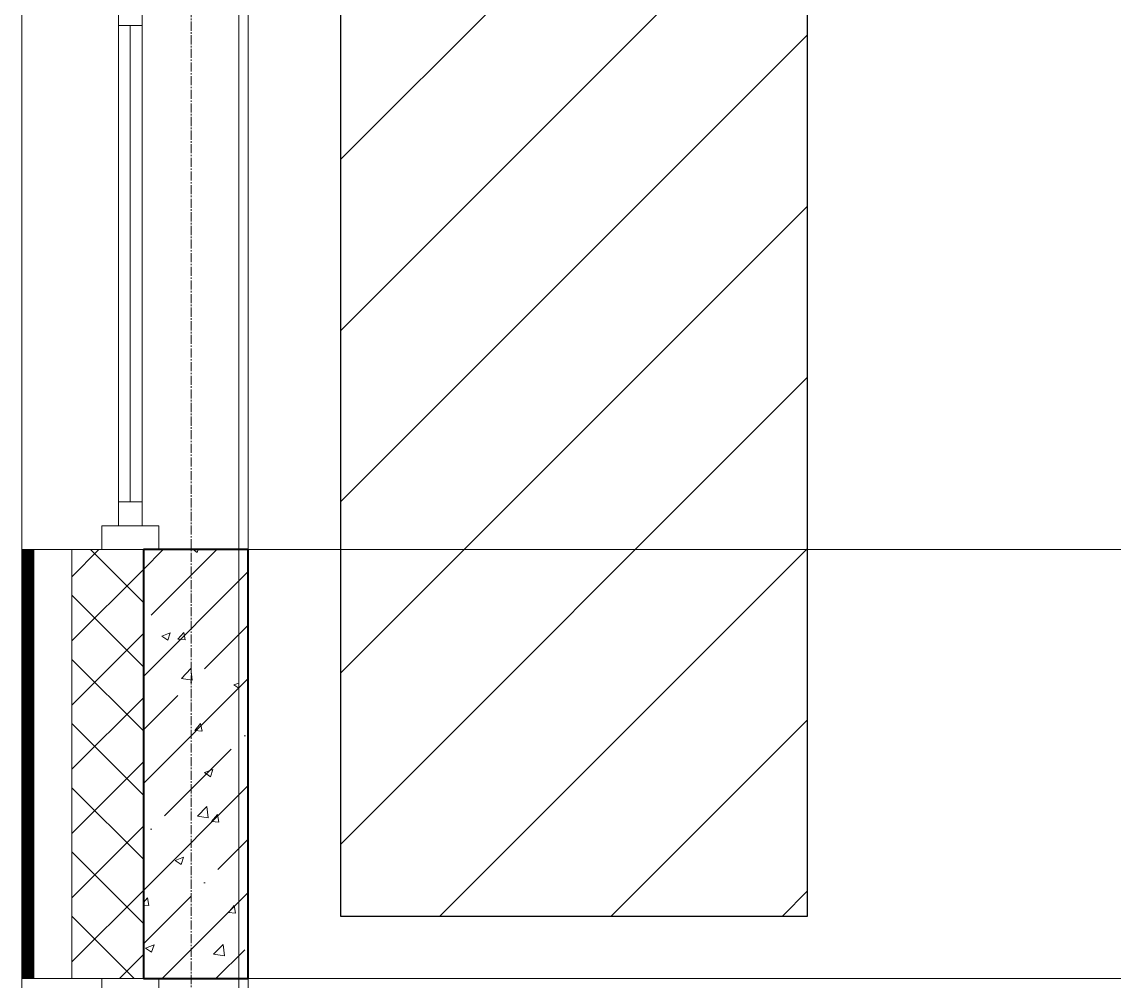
# Model space of a CAD drawing. Header units: millimetres. Extents: x -231292 to 573618, y -153144 to 564035.
# Drawn here: x 8528 to 10819, y -144451 to -142438 of the extents above; entities that cross this region are included whole.
import ezdxf

# ---------------------------------------------------------------- set-up
doc = ezdxf.new("R2010")
doc.units = ezdxf.units.MM
doc.linetypes.add('CENTER2', pattern=[28.575, 19.05, -3.175, 3.175, -3.175])
doc.linetypes.add('HIDDEN2', pattern=[4.7625, 3.175, -1.5875])
doc.layers.get('0').update_dxf_attribs({"color": 250})
for name, color, linetype, lineweight in [('10.3) строит. леса', 20, 'Continuous', 30), ('A-Wall_Материал_Газоблок_Контур', 250, 'Continuous', 0), ('АР_Колонны', 250, 'Continuous', 35), ('АР_Окна', 250, 'Continuous', 5), ('АР_Стены ЖБ', 250, 'Continuous', 35), ('АР_Стены ПЕНОблок', 250, 'Continuous', 20), ('АР_Тонкая', 250, 'Continuous', 5), ('АР_Утеплитель', 250, 'Continuous', 0), ('АР_Штриховка', 250, 'Continuous', 0), ('основной', 250, 'Continuous', 15), ('РД_Оси_100', 250, 'Continuous', 0)]:
    doc.layers.add(name, color=color, linetype=linetype, lineweight=lineweight)

# ---------------------------------------------------------------- blocks, each defined once
blk = doc.blocks.new('оси_рен')
at = {"layer": 'РД_Оси_100', "color": 251, "linetype": 'CENTER2', "true_color": 0x636466}
blk.add_line((1195652.916, 135558.25), (1195652.916, 223268.25), dxfattribs=at)

msp = doc.modelspace()

# ---------------------------------------------------------------- hatches: boundary and pattern name
at = {"layer": '10.3) строит. леса'}
h = msp.add_hatch(dxfattribs=at)
h.set_pattern_fill('ANSI31', color=256, scale=80)
h.set_pattern_definition([(45, (13396.2, 1564.78), (-179.60512, 179.60512), [])])
h.paths.add_polyline_path([(9196.513, -142314.342), (9196.513, -144314.342), (10176.513, -144314.342), (10176.513, -142314.342)])
at = {"layer": 'АР_Штриховка', "linetype": 'Continuous', "lineweight": 5, "true_color": 0x000000}
h = msp.add_hatch(dxfattribs=at)
h.set_pattern_fill('ANSI35', color=18, scale=25, style=0)
h.set_pattern_definition([(45, (8883.46, -162345.28), (-112.2532, 112.2532), []), (45, (8995.71, -162345.28), (-112.2532, 112.2532), [198.4375, -39.6875, 0, -39.6875])])
h.paths.add_polyline_path([(8783.458, -144445.283), (9003.458, -144445.283), (9003.458, -143545.283), (8783.458, -143545.283)], flags=0)

# ---------------------------------------------------------------- linework, layer by layer
at = {"layer": '10.3) строит. леса'}
msp.add_lwpolyline([(9196.513, -142314.342), (9196.513, -144314.342), (10176.513, -144314.342), (10176.513, -142314.342)], close=True, dxfattribs=at)
at = {"layer": 'A-Wall_Материал_Газоблок_Контур', "color": 18, "linetype": 'Continuous', "lineweight": 0, "true_color": 0x000000}
for p, q in [((8528.458, -142345.283), (8528.458, -143545.283)), ((8983.458, -143545.283), (8983.458, -142345.283)), ((8528.458, -144445.283), (8528.458, -147745.283)), ((8983.458, -147745.283), (8983.458, -144445.283))]:
    msp.add_line(p, q, dxfattribs=at)
at = {"layer": 'АР_Колонны', "color": 18, "linetype": 'HIDDEN2', "lineweight": 25, "true_color": 0x000000}
for p, q in [((8783.458, -143545.283), (9003.458, -143545.283)), ((8783.458, -144445.283), (8783.458, -143545.283)), ((9003.458, -143545.283), (9003.458, -144445.283)), ((9003.458, -144445.283), (8783.458, -144445.283))]:
    msp.add_line(p, q, dxfattribs=at)
at = {"layer": 'АР_Колонны', "color": 18, "linetype": 'Continuous', "lineweight": 30, "true_color": 0x000000}
for p, q in [((9003.458, -143545.283), (8783.458, -143545.283)), ((8783.458, -143545.283), (8783.458, -144445.283)), ((9003.458, -144445.283), (9003.458, -143545.283)), ((8783.458, -144445.283), (9003.458, -144445.283))]:
    msp.add_line(p, q, dxfattribs=at)
at = {"layer": 'АР_Окна', "color": 18, "linetype": 'Continuous', "lineweight": 5, "true_color": 0x000000}
for p, q in [((8528.458, -142345.283), (8528.458, -143545.283)), ((8983.458, -142345.283), (8983.458, -143545.283)), ((8730.958, -142445.283), (8780.958, -142445.283)), ((8755.958, -142445.283), (8755.958, -143445.283)), ((8730.958, -143445.283), (8780.958, -143445.283)), ((8528.458, -144445.283), (8528.458, -147745.283)), ((8983.458, -144445.283), (8983.458, -147745.283))]:
    msp.add_line(p, q, dxfattribs=at)
for points in [[(8730.958, -142395.283), (8780.958, -142395.283), (8780.958, -143495.283), (8730.958, -143495.283)], [(8815.958, -143495.283), (8815.958, -143545.283), (8695.958, -143545.283), (8695.958, -143495.283)], [(8815.958, -144495.283), (8815.958, -144445.283), (8695.958, -144445.283), (8695.958, -144495.283)]]:
    msp.add_lwpolyline(points, close=True, dxfattribs=at)
at = {"layer": 'АР_Стены ЖБ', "color": 18, "linetype": 'Continuous', "lineweight": 40, "true_color": 0x000000}
for p, q in [((9003.458, -143545.283), (8783.458, -143545.283)), ((8783.458, -143545.283), (8783.458, -144445.283)), ((9003.458, -144445.283), (9003.458, -143545.283)), ((8783.458, -144445.283), (9003.458, -144445.283))]:
    msp.add_line(p, q, dxfattribs=at)
at = {"layer": 'АР_Стены ПЕНОблок', "color": 18, "linetype": 'Continuous', "lineweight": 20, "true_color": 0x000000}
for p, q in [((8983.458, -143545.283), (8783.458, -143545.283)), ((8783.458, -143545.283), (8783.458, -144445.283)), ((8983.458, -144445.283), (8983.458, -143545.283)), ((8783.458, -144445.283), (8983.458, -144445.283))]:
    msp.add_line(p, q, dxfattribs=at)
at = {"layer": 'АР_Тонкая', "color": 18, "linetype": 'Continuous', "lineweight": 5, "true_color": 0x000000}
for p, q in [((8553.458, -143545.283), (8528.458, -143545.283)), ((8528.458, -143545.283), (8528.458, -144445.283)), ((8633.458, -143545.283), (8553.458, -143545.283)), ((8553.458, -143545.283), (8553.458, -144445.283)), ((8553.458, -144445.283), (8553.458, -143545.283)), ((8633.458, -144445.283), (8633.458, -143545.283)), ((8528.458, -144445.283), (8553.458, -144445.283)), ((8553.458, -144445.283), (8633.458, -144445.283))]:
    msp.add_line(p, q, dxfattribs=at)
at = {"layer": 'АР_Утеплитель', "color": 18, "linetype": 'Continuous', "lineweight": 0, "true_color": 0x000000}
for p, q in [((8783.458, -143545.283), (8633.458, -143545.283)), ((8633.458, -143545.283), (8633.458, -144445.283)), ((8783.458, -144445.283), (8783.458, -143545.283)), ((8633.458, -144445.283), (8783.458, -144445.283))]:
    msp.add_line(p, q, dxfattribs=at)
at = {"layer": 'АР_Штриховка', "color": 18, "linetype": 'Continuous', "lineweight": 0, "true_color": 0x000000}
for p, q in [((8528.458, -143546.283), (8553.458, -143546.283)), ((8528.458, -143547.283), (8553.458, -143547.283)), ((8528.458, -143548.283), (8553.458, -143548.283)), ((8528.458, -143549.283), (8553.458, -143549.283)), ((8633.458, -143602.041), (8690.216, -143545.283)), ((8783.458, -143656.153), (8672.588, -143545.283)), ((8887.567, -143545.283), (8896.172, -143551.087)), ((8896.173, -143551.088), (8898.121, -143545.283)), ((8528.458, -143550.283), (8553.458, -143550.283)), ((8528.458, -143551.283), (8553.458, -143551.283)), ((8528.458, -143552.283), (8553.458, -143552.283)), ((8528.458, -143553.283), (8553.458, -143553.283)), ((8528.458, -143554.283), (8553.458, -143554.283)), ((8528.458, -143555.283), (8553.458, -143555.283)), ((8528.458, -143556.283), (8553.458, -143556.283)), ((8528.458, -143557.283), (8553.458, -143557.283)), ((8528.458, -143558.283), (8553.458, -143558.283)), ((8528.458, -143559.283), (8553.458, -143559.283)), ((8528.458, -143560.283), (8553.458, -143560.283)), ((8528.458, -143561.283), (8553.458, -143561.283)), ((8528.458, -143562.283), (8553.458, -143562.283)), ((8528.458, -143563.283), (8553.458, -143563.283)), ((8528.458, -143564.283), (8553.458, -143564.283)), ((8528.458, -143565.283), (8553.458, -143565.283)), ((8528.458, -143566.283), (8553.458, -143566.283)), ((8528.458, -143567.283), (8553.458, -143567.283)), ((8528.458, -143568.283), (8553.458, -143568.283)), ((8528.458, -143569.283), (8553.458, -143569.283)), ((8528.458, -143570.283), (8553.458, -143570.283)), ((8528.458, -143571.283), (8553.458, -143571.283)), ((8528.458, -143572.283), (8553.458, -143572.283)), ((8528.458, -143573.283), (8553.458, -143573.283)), ((8528.458, -143574.283), (8553.458, -143574.283)), ((8528.458, -143575.283), (8553.458, -143575.283)), ((8528.458, -143576.283), (8553.458, -143576.283)), ((8528.458, -143577.283), (8553.458, -143577.283)), ((8528.458, -143578.283), (8553.458, -143578.283)), ((8528.458, -143579.283), (8553.458, -143579.283)), ((8528.458, -143580.283), (8553.458, -143580.283)), ((8528.458, -143581.283), (8553.458, -143581.283)), ((8528.458, -143582.283), (8553.458, -143582.283)), ((8528.458, -143583.283), (8553.458, -143583.283)), ((8528.458, -143584.283), (8553.458, -143584.283)), ((8528.458, -143585.283), (8553.458, -143585.283)), ((8528.458, -143586.283), (8553.458, -143586.283)), ((8528.458, -143587.283), (8553.458, -143587.283)), ((8528.458, -143588.283), (8553.458, -143588.283)), ((8528.458, -143589.283), (8553.458, -143589.283)), ((8528.458, -143590.283), (8553.458, -143590.283)), ((8528.458, -143591.283), (8553.458, -143591.283)), ((8528.458, -143592.283), (8553.458, -143592.283)), ((8528.458, -143593.283), (8553.458, -143593.283)), ((8528.458, -143594.283), (8553.458, -143594.283)), ((8633.458, -143736.745), (8783.458, -143586.745)), ((8528.458, -143595.283), (8553.458, -143595.283)), ((8528.458, -143596.283), (8553.458, -143596.283)), ((8528.458, -143597.283), (8553.458, -143597.283)), ((8528.458, -143598.283), (8553.458, -143598.283)), ((8528.458, -143599.283), (8553.458, -143599.283)), ((8528.458, -143600.283), (8553.458, -143600.283)), ((8528.458, -143601.283), (8553.458, -143601.283)), ((8528.458, -143602.283), (8553.458, -143602.283)), ((8528.458, -143603.283), (8553.458, -143603.283)), ((8528.458, -143604.283), (8553.458, -143604.283)), ((8528.458, -143605.283), (8553.458, -143605.283)), ((8528.458, -143606.283), (8553.458, -143606.283)), ((8528.458, -143607.283), (8553.458, -143607.283)), ((8528.458, -143608.283), (8553.458, -143608.283)), ((8528.458, -143609.283), (8553.458, -143609.283)), ((8528.458, -143610.283), (8553.458, -143610.283)), ((8528.458, -143611.283), (8553.458, -143611.283)), ((8528.458, -143612.283), (8553.458, -143612.283)), ((8528.458, -143613.283), (8553.458, -143613.283)), ((8528.458, -143614.283), (8553.458, -143614.283)), ((8528.458, -143615.283), (8553.458, -143615.283)), ((8528.458, -143616.283), (8553.458, -143616.283)), ((8528.458, -143617.283), (8553.458, -143617.283)), ((8528.458, -143618.283), (8553.458, -143618.283)), ((8528.458, -143619.283), (8553.458, -143619.283)), ((8528.458, -143620.283), (8553.458, -143620.283)), ((8528.458, -143621.283), (8553.458, -143621.283)), ((8528.458, -143622.283), (8553.458, -143622.283)), ((8528.458, -143623.283), (8553.458, -143623.283)), ((8528.458, -143624.283), (8553.458, -143624.283)), ((8528.458, -143625.283), (8553.458, -143625.283)), ((8528.458, -143626.283), (8553.458, -143626.283)), ((8528.458, -143627.283), (8553.458, -143627.283)), ((8528.458, -143628.283), (8553.458, -143628.283)), ((8528.458, -143629.283), (8553.458, -143629.283)), ((8528.458, -143630.283), (8553.458, -143630.283)), ((8528.458, -143631.283), (8553.458, -143631.283)), ((8528.458, -143632.283), (8553.458, -143632.283)), ((8528.458, -143633.283), (8553.458, -143633.283)), ((8528.458, -143634.283), (8553.458, -143634.283)), ((8528.458, -143635.283), (8553.458, -143635.283)), ((8528.458, -143636.283), (8553.458, -143636.283)), ((8528.458, -143637.283), (8553.458, -143637.283)), ((8528.458, -143638.283), (8553.458, -143638.283)), ((8528.458, -143639.283), (8553.458, -143639.283)), ((8528.458, -143640.283), (8553.458, -143640.283)), ((8783.458, -143790.857), (8633.458, -143640.857)), ((8528.458, -143641.283), (8553.458, -143641.283)), ((8528.458, -143642.283), (8553.458, -143642.283)), ((8528.458, -143643.283), (8553.458, -143643.283)), ((8528.458, -143644.283), (8553.458, -143644.283)), ((8528.458, -143645.283), (8553.458, -143645.283)), ((8528.458, -143646.283), (8553.458, -143646.283)), ((8528.458, -143647.283), (8553.458, -143647.283)), ((8528.458, -143648.283), (8553.458, -143648.283)), ((8528.458, -143649.283), (8553.458, -143649.283)), ((8528.458, -143650.283), (8553.458, -143650.283)), ((8528.458, -143651.283), (8553.458, -143651.283)), ((8528.458, -143652.283), (8553.458, -143652.283)), ((8528.458, -143653.283), (8553.458, -143653.283)), ((8528.458, -143654.283), (8553.458, -143654.283)), ((8528.458, -143655.283), (8553.458, -143655.283)), ((8528.458, -143656.283), (8553.458, -143656.283)), ((8528.458, -143657.283), (8553.458, -143657.283)), ((8528.458, -143658.283), (8553.458, -143658.283)), ((8528.458, -143659.283), (8553.458, -143659.283)), ((8528.458, -143660.283), (8553.458, -143660.283)), ((8528.458, -143661.283), (8553.458, -143661.283)), ((8528.458, -143662.283), (8553.458, -143662.283)), ((8528.458, -143663.283), (8553.458, -143663.283)), ((8528.458, -143664.283), (8553.458, -143664.283)), ((8528.458, -143665.283), (8553.458, -143665.283)), ((8528.458, -143666.283), (8553.458, -143666.283)), ((8528.458, -143667.283), (8553.458, -143667.283)), ((8528.458, -143668.283), (8553.458, -143668.283)), ((8528.458, -143669.283), (8553.458, -143669.283)), ((8528.458, -143670.283), (8553.458, -143670.283)), ((8528.458, -143671.283), (8553.458, -143671.283)), ((8528.458, -143672.283), (8553.458, -143672.283)), ((8528.458, -143673.283), (8553.458, -143673.283)), ((8528.458, -143674.283), (8553.458, -143674.283)), ((8528.458, -143675.283), (8553.458, -143675.283)), ((8528.458, -143676.283), (8553.458, -143676.283)), ((8528.458, -143677.283), (8553.458, -143677.283)), ((8528.458, -143678.283), (8553.458, -143678.283)), ((8528.458, -143679.283), (8553.458, -143679.283)), ((8528.458, -143680.283), (8553.458, -143680.283)), ((8528.458, -143681.283), (8553.458, -143681.283)), ((8528.458, -143682.283), (8553.458, -143682.283)), ((8528.458, -143683.283), (8553.458, -143683.283)), ((8528.458, -143684.283), (8553.458, -143684.283)), ((8528.458, -143685.283), (8553.458, -143685.283)), ((8528.458, -143686.283), (8553.458, -143686.283)), ((8528.458, -143687.283), (8553.458, -143687.283)), ((8528.458, -143688.283), (8553.458, -143688.283)), ((8528.458, -143689.283), (8553.458, -143689.283)), ((8528.458, -143690.283), (8553.458, -143690.283)), ((8528.458, -143691.283), (8553.458, -143691.283)), ((8528.458, -143692.283), (8553.458, -143692.283)), ((8528.458, -143693.283), (8553.458, -143693.283)), ((8528.458, -143694.283), (8553.458, -143694.283)), ((8528.458, -143695.283), (8553.458, -143695.283)), ((8528.458, -143696.283), (8553.458, -143696.283)), ((8528.458, -143697.283), (8553.458, -143697.283)), ((8528.458, -143698.283), (8553.458, -143698.283)), ((8528.458, -143699.283), (8553.458, -143699.283)), ((8528.458, -143700.283), (8553.458, -143700.283)), ((8528.458, -143701.283), (8553.458, -143701.283)), ((8528.458, -143702.283), (8553.458, -143702.283)), ((8528.458, -143703.283), (8553.458, -143703.283)), ((8528.458, -143704.283), (8553.458, -143704.283)), ((8528.458, -143705.283), (8553.458, -143705.283)), ((8528.458, -143706.283), (8553.458, -143706.283)), ((8528.458, -143707.283), (8553.458, -143707.283)), ((8528.458, -143708.283), (8553.458, -143708.283)), ((8528.458, -143709.283), (8553.458, -143709.283)), ((8528.458, -143710.283), (8553.458, -143710.283)), ((8528.458, -143711.283), (8553.458, -143711.283)), ((8528.458, -143712.283), (8553.458, -143712.283)), ((8528.458, -143713.283), (8553.458, -143713.283)), ((8528.458, -143714.283), (8553.458, -143714.283)), ((8528.458, -143715.283), (8553.458, -143715.283)), ((8528.458, -143716.283), (8553.458, -143716.283)), ((8528.458, -143717.283), (8553.458, -143717.283)), ((8528.458, -143718.283), (8553.458, -143718.283)), ((8528.458, -143719.283), (8553.458, -143719.283)), ((8528.458, -143720.283), (8553.458, -143720.283)), ((8528.458, -143721.283), (8553.458, -143721.283)), ((8528.458, -143722.283), (8553.458, -143722.283)), ((8528.458, -143723.283), (8553.458, -143723.283)), ((8528.458, -143724.283), (8553.458, -143724.283)), ((8528.458, -143725.283), (8553.458, -143725.283)), ((8528.458, -143726.283), (8553.458, -143726.283)), ((8528.458, -143727.283), (8553.458, -143727.283)), ((8528.458, -143728.283), (8553.458, -143728.283)), ((8528.458, -143729.283), (8553.458, -143729.283)), ((8528.458, -143730.283), (8553.458, -143730.283)), ((8528.458, -143731.283), (8553.458, -143731.283)), ((8528.458, -143732.283), (8553.458, -143732.283)), ((8633.458, -143871.449), (8783.458, -143721.449)), ((8821.735, -143726.753), (8834.37, -143735.275)), ((8821.74, -143726.741), (8839.525, -143719.914)), ((8834.371, -143735.276), (8839.521, -143719.927)), ((8855.868, -143733.498), (8868.113, -143718.905)), ((8871.094, -143734.818), (8868.158, -143718.897)), ((8528.458, -143733.283), (8553.458, -143733.283)), ((8528.458, -143734.283), (8553.458, -143734.283)), ((8528.458, -143735.283), (8553.458, -143735.283)), ((8528.458, -143736.283), (8553.458, -143736.283)), ((8528.458, -143737.283), (8553.458, -143737.283)), ((8528.458, -143738.283), (8553.458, -143738.283)), ((8528.458, -143739.283), (8553.458, -143739.283)), ((8528.458, -143740.283), (8553.458, -143740.283)), ((8528.458, -143741.283), (8553.458, -143741.283)), ((8528.458, -143742.283), (8553.458, -143742.283)), ((8528.458, -143743.283), (8553.458, -143743.283)), ((8528.458, -143744.283), (8553.458, -143744.283)), ((8528.458, -143745.283), (8553.458, -143745.283)), ((8528.458, -143746.283), (8553.458, -143746.283)), ((8528.458, -143747.283), (8553.458, -143747.283)), ((8528.458, -143748.283), (8553.458, -143748.283)), ((8528.458, -143749.283), (8553.458, -143749.283)), ((8528.458, -143750.283), (8553.458, -143750.283)), ((8528.458, -143751.283), (8553.458, -143751.283)), ((8528.458, -143752.283), (8553.458, -143752.283)), ((8528.458, -143753.283), (8553.458, -143753.283)), ((8528.458, -143754.283), (8553.458, -143754.283)), ((8528.458, -143755.283), (8553.458, -143755.283)), ((8855.868, -143733.498), (8871.05, -143734.826)), ((8528.458, -143756.283), (8553.458, -143756.283)), ((8528.458, -143757.283), (8553.458, -143757.283)), ((8528.458, -143758.283), (8553.458, -143758.283)), ((8528.458, -143759.283), (8553.458, -143759.283)), ((8528.458, -143760.283), (8553.458, -143760.283)), ((8528.458, -143761.283), (8553.458, -143761.283)), ((8528.458, -143762.283), (8553.458, -143762.283)), ((8528.458, -143763.283), (8553.458, -143763.283)), ((8528.458, -143764.283), (8553.458, -143764.283)), ((8528.458, -143765.283), (8553.458, -143765.283)), ((8528.458, -143766.283), (8553.458, -143766.283)), ((8528.458, -143767.283), (8553.458, -143767.283)), ((8528.458, -143768.283), (8553.458, -143768.283)), ((8528.458, -143769.283), (8553.458, -143769.283)), ((8528.458, -143770.283), (8553.458, -143770.283)), ((8528.458, -143771.283), (8553.458, -143771.283)), ((8528.458, -143772.283), (8553.458, -143772.283)), ((8528.458, -143773.283), (8553.458, -143773.283)), ((8528.458, -143774.283), (8553.458, -143774.283)), ((8528.458, -143775.283), (8553.458, -143775.283)), ((8528.458, -143776.283), (8553.458, -143776.283)), ((8528.458, -143777.283), (8553.458, -143777.283)), ((8528.458, -143778.283), (8553.458, -143778.283)), ((8783.458, -143925.56), (8633.458, -143775.56)), ((8528.458, -143779.283), (8553.458, -143779.283)), ((8528.458, -143780.283), (8553.458, -143780.283)), ((8528.458, -143781.283), (8553.458, -143781.283)), ((8528.458, -143782.283), (8553.458, -143782.283)), ((8528.458, -143783.283), (8553.458, -143783.283)), ((8528.458, -143784.283), (8553.458, -143784.283)), ((8528.458, -143785.283), (8553.458, -143785.283)), ((8528.458, -143786.283), (8553.458, -143786.283)), ((8528.458, -143787.283), (8553.458, -143787.283)), ((8528.458, -143788.283), (8553.458, -143788.283)), ((8528.458, -143789.283), (8553.458, -143789.283)), ((8528.458, -143790.283), (8553.458, -143790.283)), ((8528.458, -143791.283), (8553.458, -143791.283)), ((8528.458, -143792.283), (8553.458, -143792.283)), ((8528.458, -143793.283), (8553.458, -143793.283)), ((8528.458, -143794.283), (8553.458, -143794.283)), ((8528.458, -143795.283), (8553.458, -143795.283)), ((8528.458, -143796.283), (8553.458, -143796.283)), ((8528.458, -143797.283), (8553.458, -143797.283)), ((8528.458, -143798.283), (8553.458, -143798.283)), ((8528.458, -143799.283), (8553.458, -143799.283)), ((8528.458, -143800.283), (8553.458, -143800.283)), ((8528.458, -143801.283), (8553.458, -143801.283)), ((8863.221, -143815.372), (8883.005, -143794.753)), ((8885.823, -143818.874), (8883.016, -143794.752)), ((8528.458, -143802.283), (8553.458, -143802.283)), ((8528.458, -143803.283), (8553.458, -143803.283)), ((8528.458, -143804.283), (8553.458, -143804.283)), ((8528.458, -143805.283), (8553.458, -143805.283)), ((8528.458, -143806.283), (8553.458, -143806.283)), ((8528.458, -143807.283), (8553.458, -143807.283)), ((8528.458, -143808.283), (8553.458, -143808.283)), ((8528.458, -143809.283), (8553.458, -143809.283)), ((8528.458, -143810.283), (8553.458, -143810.283)), ((8528.458, -143811.283), (8553.458, -143811.283)), ((8528.458, -143812.283), (8553.458, -143812.283)), ((8528.458, -143813.283), (8553.458, -143813.283)), ((8528.458, -143814.283), (8553.458, -143814.283)), ((8528.458, -143815.283), (8553.458, -143815.283)), ((8528.458, -143816.283), (8553.458, -143816.283)), ((8528.458, -143817.283), (8553.458, -143817.283)), ((8528.458, -143818.283), (8553.458, -143818.283)), ((8528.458, -143819.283), (8553.458, -143819.283)), ((8528.458, -143820.283), (8553.458, -143820.283)), ((8528.458, -143821.283), (8553.458, -143821.283)), ((8528.458, -143822.283), (8553.458, -143822.283)), ((8528.458, -143823.283), (8553.458, -143823.283)), ((8863.23, -143815.39), (8885.82, -143818.893)), ((8528.458, -143824.283), (8553.458, -143824.283)), ((8528.458, -143825.283), (8553.458, -143825.283)), ((8528.458, -143826.283), (8553.458, -143826.283)), ((8528.458, -143827.283), (8553.458, -143827.283)), ((8528.458, -143828.283), (8553.458, -143828.283)), ((8528.458, -143829.283), (8553.458, -143829.283)), ((8528.458, -143830.283), (8553.458, -143830.283)), ((8528.458, -143831.283), (8553.458, -143831.283)), ((8528.458, -143832.283), (8553.458, -143832.283)), ((8528.458, -143833.283), (8553.458, -143833.283)), ((8528.458, -143834.283), (8553.458, -143834.283)), ((8528.458, -143835.283), (8553.458, -143835.283)), ((8528.458, -143836.283), (8553.458, -143836.283)), ((8528.458, -143837.283), (8553.458, -143837.283)), ((8528.458, -143838.283), (8553.458, -143838.283)), ((8528.458, -143839.283), (8553.458, -143839.283)), ((8528.458, -143840.283), (8553.458, -143840.283)), ((8528.458, -143841.283), (8553.458, -143841.283)), ((8528.458, -143842.283), (8553.458, -143842.283)), ((8528.458, -143843.283), (8553.458, -143843.283)), ((8528.458, -143844.283), (8553.458, -143844.283)), ((8528.458, -143845.283), (8553.458, -143845.283)), ((8528.458, -143846.283), (8553.458, -143846.283)), ((8973.349, -143829.018), (8983.458, -143835.836)), ((8973.355, -143829.006), (8983.458, -143825.128)), ((8528.458, -143847.283), (8553.458, -143847.283)), ((8528.458, -143848.283), (8553.458, -143848.283)), ((8528.458, -143849.283), (8553.458, -143849.283)), ((8528.458, -143850.283), (8553.458, -143850.283)), ((8528.458, -143851.283), (8553.458, -143851.283)), ((8528.458, -143852.283), (8553.458, -143852.283)), ((8528.458, -143853.283), (8553.458, -143853.283)), ((8528.458, -143854.283), (8553.458, -143854.283)), ((8528.458, -143855.283), (8553.458, -143855.283)), ((8528.458, -143856.283), (8553.458, -143856.283)), ((8528.458, -143857.283), (8553.458, -143857.283)), ((8528.458, -143858.283), (8553.458, -143858.283)), ((8528.458, -143859.283), (8553.458, -143859.283)), ((8528.458, -143860.283), (8553.458, -143860.283)), ((8528.458, -143861.283), (8553.458, -143861.283)), ((8528.458, -143862.283), (8553.458, -143862.283)), ((8528.458, -143863.283), (8553.458, -143863.283)), ((8528.458, -143864.283), (8553.458, -143864.283)), ((8528.458, -143865.283), (8553.458, -143865.283)), ((8528.458, -143866.283), (8553.458, -143866.283)), ((8528.458, -143867.283), (8553.458, -143867.283)), ((8528.458, -143868.283), (8553.458, -143868.283)), ((8528.458, -143869.283), (8553.458, -143869.283)), ((8633.458, -144006.153), (8783.458, -143856.153)), ((8528.458, -143870.283), (8553.458, -143870.283)), ((8528.458, -143871.283), (8553.458, -143871.283)), ((8528.458, -143872.283), (8553.458, -143872.283)), ((8528.458, -143873.283), (8553.458, -143873.283)), ((8528.458, -143874.283), (8553.458, -143874.283)), ((8528.458, -143875.283), (8553.458, -143875.283)), ((8528.458, -143876.283), (8553.458, -143876.283)), ((8528.458, -143877.283), (8553.458, -143877.283)), ((8528.458, -143878.283), (8553.458, -143878.283)), ((8528.458, -143879.283), (8553.458, -143879.283)), ((8528.458, -143880.283), (8553.458, -143880.283)), ((8528.458, -143881.283), (8553.458, -143881.283)), ((8528.458, -143882.283), (8553.458, -143882.283)), ((8528.458, -143883.283), (8553.458, -143883.283)), ((8528.458, -143884.283), (8553.458, -143884.283)), ((8528.458, -143885.283), (8553.458, -143885.283)), ((8528.458, -143886.283), (8553.458, -143886.283)), ((8528.458, -143887.283), (8553.458, -143887.283)), ((8528.458, -143888.283), (8553.458, -143888.283)), ((8528.458, -143889.283), (8553.458, -143889.283)), ((8528.458, -143890.283), (8553.458, -143890.283)), ((8528.458, -143891.283), (8553.458, -143891.283)), ((8528.458, -143892.283), (8553.458, -143892.283)), ((8528.458, -143893.283), (8553.458, -143893.283)), ((8528.458, -143894.283), (8553.458, -143894.283)), ((8528.458, -143895.283), (8553.458, -143895.283)), ((8528.458, -143896.283), (8553.458, -143896.283)), ((8528.458, -143897.283), (8553.458, -143897.283)), ((8528.458, -143898.283), (8553.458, -143898.283)), ((8528.458, -143899.283), (8553.458, -143899.283)), ((8528.458, -143900.283), (8553.458, -143900.283)), ((8528.458, -143901.283), (8553.458, -143901.283)), ((8528.458, -143902.283), (8553.458, -143902.283)), ((8528.458, -143903.283), (8553.458, -143903.283)), ((8528.458, -143904.283), (8553.458, -143904.283)), ((8528.458, -143905.283), (8553.458, -143905.283)), ((8528.458, -143906.283), (8553.458, -143906.283)), ((8528.458, -143907.283), (8553.458, -143907.283)), ((8528.458, -143908.283), (8553.458, -143908.283)), ((8528.458, -143909.283), (8553.458, -143909.283)), ((8528.458, -143910.283), (8553.458, -143910.283)), ((8528.458, -143911.283), (8553.458, -143911.283)), ((8528.458, -143912.283), (8553.458, -143912.283)), ((8528.458, -143913.283), (8553.458, -143913.283)), ((8528.458, -143914.283), (8553.458, -143914.283)), ((8528.458, -143915.283), (8553.458, -143915.283)), ((8783.458, -144060.264), (8633.458, -143910.264)), ((8891.111, -143924.555), (8903.357, -143909.961)), ((8906.337, -143925.875), (8903.4, -143909.954)), ((8528.458, -143916.283), (8553.458, -143916.283)), ((8528.458, -143917.283), (8553.458, -143917.283)), ((8528.458, -143918.283), (8553.458, -143918.283)), ((8528.458, -143919.283), (8553.458, -143919.283)), ((8528.458, -143920.283), (8553.458, -143920.283)), ((8528.458, -143921.283), (8553.458, -143921.283)), ((8528.458, -143922.283), (8553.458, -143922.283)), ((8528.458, -143923.283), (8553.458, -143923.283)), ((8528.458, -143924.283), (8553.458, -143924.283)), ((8528.458, -143925.283), (8553.458, -143925.283)), ((8528.458, -143926.283), (8553.458, -143926.283)), ((8528.458, -143927.283), (8553.458, -143927.283)), ((8528.458, -143928.283), (8553.458, -143928.283)), ((8528.458, -143929.283), (8553.458, -143929.283)), ((8528.458, -143930.283), (8553.458, -143930.283)), ((8528.458, -143931.283), (8553.458, -143931.283)), ((8528.458, -143932.283), (8553.458, -143932.283)), ((8528.458, -143933.283), (8553.458, -143933.283)), ((8528.458, -143934.283), (8553.458, -143934.283)), ((8528.458, -143935.283), (8553.458, -143935.283)), ((8528.458, -143936.283), (8553.458, -143936.283)), ((8528.458, -143937.283), (8553.458, -143937.283)), ((8528.458, -143938.283), (8553.458, -143938.283)), ((8891.111, -143924.555), (8906.293, -143925.883)), ((8528.458, -143939.283), (8553.458, -143939.283)), ((8528.458, -143940.283), (8553.458, -143940.283)), ((8528.458, -143941.283), (8553.458, -143941.283)), ((8528.458, -143942.283), (8553.458, -143942.283)), ((8528.458, -143943.283), (8553.458, -143943.283)), ((8528.458, -143944.283), (8553.458, -143944.283)), ((8528.458, -143945.283), (8553.458, -143945.283)), ((8528.458, -143946.283), (8553.458, -143946.283)), ((8528.458, -143947.283), (8553.458, -143947.283)), ((8528.458, -143948.283), (8553.458, -143948.283)), ((8528.458, -143949.283), (8553.458, -143949.283)), ((8528.458, -143950.283), (8553.458, -143950.283)), ((8528.458, -143951.283), (8553.458, -143951.283)), ((8528.458, -143952.283), (8553.458, -143952.283)), ((8528.458, -143953.283), (8553.458, -143953.283)), ((8528.458, -143954.283), (8553.458, -143954.283)), ((8528.458, -143955.283), (8553.458, -143955.283)), ((8528.458, -143956.283), (8553.458, -143956.283)), ((8528.458, -143957.283), (8553.458, -143957.283)), ((8528.458, -143958.283), (8553.458, -143958.283)), ((8528.458, -143959.283), (8553.458, -143959.283)), ((8528.458, -143960.283), (8553.458, -143960.283)), ((8528.458, -143961.283), (8553.458, -143961.283)), ((8528.458, -143962.283), (8553.458, -143962.283)), ((8528.458, -143963.283), (8553.458, -143963.283)), ((8528.458, -143964.283), (8553.458, -143964.283)), ((8528.458, -143965.283), (8553.458, -143965.283)), ((8528.458, -143966.283), (8553.458, -143966.283)), ((8528.458, -143967.283), (8553.458, -143967.283)), ((8528.458, -143968.283), (8553.458, -143968.283)), ((8528.458, -143969.283), (8553.458, -143969.283)), ((8528.458, -143970.283), (8553.458, -143970.283)), ((8528.458, -143971.283), (8553.458, -143971.283)), ((8528.458, -143972.283), (8553.458, -143972.283)), ((8528.458, -143973.283), (8553.458, -143973.283)), ((8528.458, -143974.283), (8553.458, -143974.283)), ((8528.458, -143975.283), (8553.458, -143975.283)), ((8528.458, -143976.283), (8553.458, -143976.283)), ((8528.458, -143977.283), (8553.458, -143977.283)), ((8528.458, -143978.283), (8553.458, -143978.283)), ((8528.458, -143979.283), (8553.458, -143979.283)), ((8528.458, -143980.283), (8553.458, -143980.283)), ((8528.458, -143981.283), (8553.458, -143981.283)), ((8528.458, -143982.283), (8553.458, -143982.283)), ((8528.458, -143983.283), (8553.458, -143983.283)), ((8528.458, -143984.283), (8553.458, -143984.283)), ((8528.458, -143985.283), (8553.458, -143985.283)), ((8528.458, -143986.283), (8553.458, -143986.283)), ((8528.458, -143987.283), (8553.458, -143987.283)), ((8528.458, -143988.283), (8553.458, -143988.283)), ((8528.458, -143989.283), (8553.458, -143989.283)), ((8528.458, -143990.283), (8553.458, -143990.283)), ((8528.458, -143991.283), (8553.458, -143991.283)), ((8528.458, -143992.283), (8553.458, -143992.283)), ((8528.458, -143993.283), (8553.458, -143993.283)), ((8528.458, -143994.283), (8553.458, -143994.283)), ((8528.458, -143995.283), (8553.458, -143995.283)), ((8528.458, -143996.283), (8553.458, -143996.283)), ((8528.458, -143997.283), (8553.458, -143997.283)), ((8528.458, -143998.283), (8553.458, -143998.283)), ((8528.458, -143999.283), (8553.458, -143999.283)), ((8528.458, -144000.283), (8553.458, -144000.283)), ((8528.458, -144001.283), (8553.458, -144001.283)), ((8528.458, -144002.283), (8553.458, -144002.283)), ((8528.458, -144003.283), (8553.458, -144003.283)), ((8528.458, -144004.283), (8553.458, -144004.283)), ((8528.458, -144005.283), (8553.458, -144005.283)), ((8528.458, -144006.283), (8553.458, -144006.283)), ((8528.458, -144007.283), (8553.458, -144007.283)), ((8633.458, -144140.857), (8783.458, -143990.857)), ((8911.553, -144013.194), (8929.337, -144006.367)), ((8924.184, -144021.729), (8929.334, -144006.38)), ((8528.458, -144008.283), (8553.458, -144008.283)), ((8528.458, -144009.283), (8553.458, -144009.283)), ((8528.458, -144010.283), (8553.458, -144010.283)), ((8528.458, -144011.283), (8553.458, -144011.283)), ((8528.458, -144012.283), (8553.458, -144012.283)), ((8528.458, -144013.283), (8553.458, -144013.283)), ((8528.458, -144014.283), (8553.458, -144014.283)), ((8528.458, -144015.283), (8553.458, -144015.283)), ((8528.458, -144016.283), (8553.458, -144016.283)), ((8528.458, -144017.283), (8553.458, -144017.283)), ((8528.458, -144018.283), (8553.458, -144018.283)), ((8528.458, -144019.283), (8553.458, -144019.283)), ((8528.458, -144020.283), (8553.458, -144020.283)), ((8528.458, -144021.283), (8553.458, -144021.283)), ((8528.458, -144022.283), (8553.458, -144022.283)), ((8528.458, -144023.283), (8553.458, -144023.283)), ((8528.458, -144024.283), (8553.458, -144024.283)), ((8528.458, -144025.283), (8553.458, -144025.283)), ((8528.458, -144026.283), (8553.458, -144026.283)), ((8528.458, -144027.283), (8553.458, -144027.283)), ((8528.458, -144028.283), (8553.458, -144028.283)), ((8528.458, -144029.283), (8553.458, -144029.283)), ((8528.458, -144030.283), (8553.458, -144030.283)), ((8911.547, -144013.206), (8924.182, -144021.728)), ((8528.458, -144031.283), (8553.458, -144031.283)), ((8528.458, -144032.283), (8553.458, -144032.283)), ((8528.458, -144033.283), (8553.458, -144033.283)), ((8528.458, -144034.283), (8553.458, -144034.283)), ((8528.458, -144035.283), (8553.458, -144035.283)), ((8528.458, -144036.283), (8553.458, -144036.283)), ((8528.458, -144037.283), (8553.458, -144037.283)), ((8528.458, -144038.283), (8553.458, -144038.283)), ((8528.458, -144039.283), (8553.458, -144039.283)), ((8528.458, -144040.283), (8553.458, -144040.283)), ((8528.458, -144041.283), (8553.458, -144041.283)), ((8528.458, -144042.283), (8553.458, -144042.283)), ((8528.458, -144043.283), (8553.458, -144043.283)), ((8528.458, -144044.283), (8553.458, -144044.283)), ((8528.458, -144045.283), (8553.458, -144045.283)), ((8528.458, -144046.283), (8553.458, -144046.283)), ((8528.458, -144047.283), (8553.458, -144047.283)), ((8528.458, -144048.283), (8553.458, -144048.283)), ((8528.458, -144049.283), (8553.458, -144049.283)), ((8528.458, -144050.283), (8553.458, -144050.283)), ((8528.458, -144051.283), (8553.458, -144051.283)), ((8528.458, -144052.283), (8553.458, -144052.283)), ((8528.458, -144053.283), (8553.458, -144053.283)), ((8783.458, -144194.968), (8633.458, -144044.968)), ((8528.458, -144054.283), (8553.458, -144054.283)), ((8528.458, -144055.283), (8553.458, -144055.283)), ((8528.458, -144056.283), (8553.458, -144056.283)), ((8528.458, -144057.283), (8553.458, -144057.283)), ((8528.458, -144058.283), (8553.458, -144058.283)), ((8528.458, -144059.283), (8553.458, -144059.283)), ((8528.458, -144060.283), (8553.458, -144060.283)), ((8528.458, -144061.283), (8553.458, -144061.283)), ((8528.458, -144062.283), (8553.458, -144062.283)), ((8528.458, -144063.283), (8553.458, -144063.283)), ((8528.458, -144064.283), (8553.458, -144064.283)), ((8528.458, -144065.283), (8553.458, -144065.283)), ((8528.458, -144066.283), (8553.458, -144066.283)), ((8528.458, -144067.283), (8553.458, -144067.283)), ((8528.458, -144068.283), (8553.458, -144068.283)), ((8528.458, -144069.283), (8553.458, -144069.283)), ((8528.458, -144070.283), (8553.458, -144070.283)), ((8528.458, -144071.283), (8553.458, -144071.283)), ((8528.458, -144072.283), (8553.458, -144072.283)), ((8528.458, -144073.283), (8553.458, -144073.283)), ((8528.458, -144074.283), (8553.458, -144074.283)), ((8528.458, -144075.283), (8553.458, -144075.283)), ((8528.458, -144076.283), (8553.458, -144076.283)), ((8528.458, -144077.283), (8553.458, -144077.283)), ((8528.458, -144078.283), (8553.458, -144078.283)), ((8528.458, -144079.283), (8553.458, -144079.283)), ((8528.458, -144080.283), (8553.458, -144080.283)), ((8528.458, -144081.283), (8553.458, -144081.283)), ((8528.458, -144082.283), (8553.458, -144082.283)), ((8528.458, -144083.283), (8553.458, -144083.283)), ((8528.458, -144084.283), (8553.458, -144084.283)), ((8528.458, -144085.283), (8553.458, -144085.283)), ((8528.458, -144086.283), (8553.458, -144086.283)), ((8528.458, -144087.283), (8553.458, -144087.283)), ((8528.458, -144088.283), (8553.458, -144088.283)), ((8528.458, -144089.283), (8553.458, -144089.283)), ((8528.458, -144090.283), (8553.458, -144090.283)), ((8528.458, -144091.283), (8553.458, -144091.283)), ((8528.458, -144092.283), (8553.458, -144092.283)), ((8528.458, -144093.283), (8553.458, -144093.283)), ((8528.458, -144094.283), (8553.458, -144094.283)), ((8528.458, -144095.283), (8553.458, -144095.283)), ((8528.458, -144096.283), (8553.458, -144096.283)), ((8528.458, -144097.283), (8553.458, -144097.283)), ((8528.458, -144098.283), (8553.458, -144098.283)), ((8896.896, -144104.84), (8916.68, -144084.222)), ((8919.497, -144108.343), (8916.691, -144084.22)), ((8528.458, -144099.283), (8553.458, -144099.283)), ((8528.458, -144100.283), (8553.458, -144100.283)), ((8528.458, -144101.283), (8553.458, -144101.283)), ((8528.458, -144102.283), (8553.458, -144102.283)), ((8528.458, -144103.283), (8553.458, -144103.283)), ((8528.458, -144104.283), (8553.458, -144104.283)), ((8528.458, -144105.283), (8553.458, -144105.283)), ((8528.458, -144106.283), (8553.458, -144106.283)), ((8528.458, -144107.283), (8553.458, -144107.283)), ((8528.458, -144108.283), (8553.458, -144108.283)), ((8528.458, -144109.283), (8553.458, -144109.283)), ((8528.458, -144110.283), (8553.458, -144110.283)), ((8528.458, -144111.283), (8553.458, -144111.283)), ((8528.458, -144112.283), (8553.458, -144112.283)), ((8528.458, -144113.283), (8553.458, -144113.283)), ((8528.458, -144114.283), (8553.458, -144114.283)), ((8528.458, -144115.283), (8553.458, -144115.283)), ((8528.458, -144116.283), (8553.458, -144116.283)), ((8528.458, -144117.283), (8553.458, -144117.283)), ((8528.458, -144118.283), (8553.458, -144118.283)), ((8528.458, -144119.283), (8553.458, -144119.283)), ((8528.458, -144120.283), (8553.458, -144120.283)), ((8528.458, -144121.283), (8553.458, -144121.283)), ((8896.905, -144104.858), (8919.494, -144108.362)), ((8926.355, -144115.611), (8938.6, -144101.018)), ((8926.355, -144115.612), (8941.537, -144116.94)), ((8941.58, -144116.932), (8938.643, -144101.01)), ((8528.458, -144122.283), (8553.458, -144122.283)), ((8528.458, -144123.283), (8553.458, -144123.283)), ((8528.458, -144124.283), (8553.458, -144124.283)), ((8528.458, -144125.283), (8553.458, -144125.283)), ((8528.458, -144126.283), (8553.458, -144126.283)), ((8528.458, -144127.283), (8553.458, -144127.283)), ((8528.458, -144128.283), (8553.458, -144128.283)), ((8528.458, -144129.283), (8553.458, -144129.283)), ((8528.458, -144130.283), (8553.458, -144130.283)), ((8528.458, -144131.283), (8553.458, -144131.283)), ((8528.458, -144132.283), (8553.458, -144132.283)), ((8528.458, -144133.283), (8553.458, -144133.283)), ((8528.458, -144134.283), (8553.458, -144134.283)), ((8528.458, -144135.283), (8553.458, -144135.283)), ((8528.458, -144136.283), (8553.458, -144136.283)), ((8528.458, -144137.283), (8553.458, -144137.283)), ((8528.458, -144138.283), (8553.458, -144138.283)), ((8528.458, -144139.283), (8553.458, -144139.283)), ((8528.458, -144140.283), (8553.458, -144140.283)), ((8528.458, -144141.283), (8553.458, -144141.283)), ((8528.458, -144142.283), (8553.458, -144142.283)), ((8528.458, -144143.283), (8553.458, -144143.283)), ((8528.458, -144144.283), (8553.458, -144144.283)), ((8633.458, -144275.56), (8783.458, -144125.56)), ((8528.458, -144145.283), (8553.458, -144145.283)), ((8528.458, -144146.283), (8553.458, -144146.283)), ((8528.458, -144147.283), (8553.458, -144147.283)), ((8528.458, -144148.283), (8553.458, -144148.283)), ((8528.458, -144149.283), (8553.458, -144149.283)), ((8528.458, -144150.283), (8553.458, -144150.283)), ((8528.458, -144151.283), (8553.458, -144151.283)), ((8528.458, -144152.283), (8553.458, -144152.283)), ((8528.458, -144153.283), (8553.458, -144153.283)), ((8528.458, -144154.283), (8553.458, -144154.283)), ((8528.458, -144155.283), (8553.458, -144155.283)), ((8528.458, -144156.283), (8553.458, -144156.283)), ((8528.458, -144157.283), (8553.458, -144157.283)), ((8528.458, -144158.283), (8553.458, -144158.283)), ((8528.458, -144159.283), (8553.458, -144159.283)), ((8528.458, -144160.283), (8553.458, -144160.283)), ((8528.458, -144161.283), (8553.458, -144161.283)), ((8528.458, -144162.283), (8553.458, -144162.283)), ((8528.458, -144163.283), (8553.458, -144163.283)), ((8528.458, -144164.283), (8553.458, -144164.283)), ((8528.458, -144165.283), (8553.458, -144165.283)), ((8528.458, -144166.283), (8553.458, -144166.283)), ((8528.458, -144167.283), (8553.458, -144167.283)), ((8528.458, -144168.283), (8553.458, -144168.283)), ((8528.458, -144169.283), (8553.458, -144169.283)), ((8528.458, -144170.283), (8553.458, -144170.283)), ((8528.458, -144171.283), (8553.458, -144171.283)), ((8528.458, -144172.283), (8553.458, -144172.283)), ((8528.458, -144173.283), (8553.458, -144173.283)), ((8528.458, -144174.283), (8553.458, -144174.283)), ((8528.458, -144175.283), (8553.458, -144175.283)), ((8528.458, -144176.283), (8553.458, -144176.283)), ((8528.458, -144177.283), (8553.458, -144177.283)), ((8528.458, -144178.283), (8553.458, -144178.283)), ((8528.458, -144179.283), (8553.458, -144179.283)), ((8528.458, -144180.283), (8553.458, -144180.283)), ((8528.458, -144181.283), (8553.458, -144181.283)), ((8528.458, -144182.283), (8553.458, -144182.283)), ((8528.458, -144183.283), (8553.458, -144183.283)), ((8528.458, -144184.283), (8553.458, -144184.283)), ((8528.458, -144185.283), (8553.458, -144185.283)), ((8528.458, -144186.283), (8553.458, -144186.283)), ((8528.458, -144187.283), (8553.458, -144187.283)), ((8528.458, -144188.283), (8553.458, -144188.283)), ((8528.458, -144189.283), (8553.458, -144189.283)), ((8528.458, -144190.283), (8553.458, -144190.283)), ((8783.458, -144329.672), (8633.458, -144179.672)), ((8849.751, -144197.382), (8867.535, -144190.555)), ((8862.382, -144205.917), (8867.532, -144190.568)), ((8528.458, -144191.283), (8553.458, -144191.283)), ((8528.458, -144192.283), (8553.458, -144192.283)), ((8528.458, -144193.283), (8553.458, -144193.283)), ((8528.458, -144194.283), (8553.458, -144194.283)), ((8528.458, -144195.283), (8553.458, -144195.283)), ((8528.458, -144196.283), (8553.458, -144196.283)), ((8528.458, -144197.283), (8553.458, -144197.283)), ((8528.458, -144198.283), (8553.458, -144198.283)), ((8528.458, -144199.283), (8553.458, -144199.283)), ((8528.458, -144200.283), (8553.458, -144200.283)), ((8528.458, -144201.283), (8553.458, -144201.283)), ((8528.458, -144202.283), (8553.458, -144202.283)), ((8528.458, -144203.283), (8553.458, -144203.283)), ((8528.458, -144204.283), (8553.458, -144204.283)), ((8528.458, -144205.283), (8553.458, -144205.283)), ((8528.458, -144206.283), (8553.458, -144206.283)), ((8528.458, -144207.283), (8553.458, -144207.283)), ((8528.458, -144208.283), (8553.458, -144208.283)), ((8528.458, -144209.283), (8553.458, -144209.283)), ((8528.458, -144210.283), (8553.458, -144210.283)), ((8528.458, -144211.283), (8553.458, -144211.283)), ((8528.458, -144212.283), (8553.458, -144212.283)), ((8528.458, -144213.283), (8553.458, -144213.283)), ((8849.745, -144197.394), (8862.38, -144205.916)), ((8528.458, -144214.283), (8553.458, -144214.283)), ((8528.458, -144215.283), (8553.458, -144215.283)), ((8528.458, -144216.283), (8553.458, -144216.283)), ((8528.458, -144217.283), (8553.458, -144217.283)), ((8528.458, -144218.283), (8553.458, -144218.283)), ((8528.458, -144219.283), (8553.458, -144219.283)), ((8528.458, -144220.283), (8553.458, -144220.283)), ((8528.458, -144221.283), (8553.458, -144221.283)), ((8528.458, -144222.283), (8553.458, -144222.283)), ((8528.458, -144223.283), (8553.458, -144223.283)), ((8528.458, -144224.283), (8553.458, -144224.283)), ((8528.458, -144225.283), (8553.458, -144225.283)), ((8528.458, -144226.283), (8553.458, -144226.283)), ((8528.458, -144227.283), (8553.458, -144227.283)), ((8528.458, -144228.283), (8553.458, -144228.283)), ((8528.458, -144229.283), (8553.458, -144229.283)), ((8528.458, -144230.283), (8553.458, -144230.283)), ((8528.458, -144231.283), (8553.458, -144231.283)), ((8528.458, -144232.283), (8553.458, -144232.283)), ((8528.458, -144233.283), (8553.458, -144233.283)), ((8528.458, -144234.283), (8553.458, -144234.283)), ((8528.458, -144235.283), (8553.458, -144235.283)), ((8528.458, -144236.283), (8553.458, -144236.283)), ((8528.458, -144237.283), (8553.458, -144237.283)), ((8528.458, -144238.283), (8553.458, -144238.283)), ((8528.458, -144239.283), (8553.458, -144239.283)), ((8528.458, -144240.283), (8553.458, -144240.283)), ((8528.458, -144241.283), (8553.458, -144241.283)), ((8528.458, -144242.283), (8553.458, -144242.283)), ((8528.458, -144243.283), (8553.458, -144243.283)), ((8528.458, -144244.283), (8553.458, -144244.283)), ((8528.458, -144245.283), (8553.458, -144245.283)), ((8528.458, -144246.283), (8553.458, -144246.283)), ((8528.458, -144247.283), (8553.458, -144247.283)), ((8528.458, -144248.283), (8553.458, -144248.283)), ((8528.458, -144249.283), (8553.458, -144249.283)), ((8528.458, -144250.283), (8553.458, -144250.283)), ((8528.458, -144251.283), (8553.458, -144251.283)), ((8528.458, -144252.283), (8553.458, -144252.283)), ((8528.458, -144253.283), (8553.458, -144253.283)), ((8528.458, -144254.283), (8553.458, -144254.283)), ((8528.458, -144255.283), (8553.458, -144255.283)), ((8528.458, -144256.283), (8553.458, -144256.283)), ((8528.458, -144257.283), (8553.458, -144257.283)), ((8528.458, -144258.283), (8553.458, -144258.283)), ((8528.458, -144259.283), (8553.458, -144259.283)), ((8528.458, -144260.283), (8553.458, -144260.283)), ((8528.458, -144261.283), (8553.458, -144261.283)), ((8528.458, -144262.283), (8553.458, -144262.283)), ((8528.458, -144263.283), (8553.458, -144263.283)), ((8528.458, -144264.283), (8553.458, -144264.283)), ((8528.458, -144265.283), (8553.458, -144265.283)), ((8528.458, -144266.283), (8553.458, -144266.283)), ((8528.458, -144267.283), (8553.458, -144267.283)), ((8528.458, -144268.283), (8553.458, -144268.283)), ((8528.458, -144269.283), (8553.458, -144269.283)), ((8528.458, -144270.283), (8553.458, -144270.283)), ((8528.458, -144271.283), (8553.458, -144271.283)), ((8528.458, -144272.283), (8553.458, -144272.283)), ((8528.458, -144273.283), (8553.458, -144273.283)), ((8528.458, -144274.283), (8553.458, -144274.283)), ((8528.458, -144275.283), (8553.458, -144275.283)), ((8528.458, -144276.283), (8553.458, -144276.283)), ((8528.458, -144277.283), (8553.458, -144277.283)), ((8528.458, -144278.283), (8553.458, -144278.283)), ((8528.458, -144279.283), (8553.458, -144279.283)), ((8528.458, -144280.283), (8553.458, -144280.283)), ((8528.458, -144281.283), (8553.458, -144281.283)), ((8528.458, -144282.283), (8553.458, -144282.283)), ((8633.458, -144410.264), (8783.458, -144260.264)), ((8783.458, -144285.909), (8791.659, -144276.136)), ((8794.639, -144292.05), (8791.702, -144276.128)), ((8528.458, -144283.283), (8553.458, -144283.283)), ((8528.458, -144284.283), (8553.458, -144284.283)), ((8528.458, -144285.283), (8553.458, -144285.283)), ((8528.458, -144286.283), (8553.458, -144286.283)), ((8528.458, -144287.283), (8553.458, -144287.283)), ((8528.458, -144288.283), (8553.458, -144288.283)), ((8528.458, -144289.283), (8553.458, -144289.283)), ((8528.458, -144290.283), (8553.458, -144290.283)), ((8528.458, -144291.283), (8553.458, -144291.283)), ((8528.458, -144292.283), (8553.458, -144292.283)), ((8528.458, -144293.283), (8553.458, -144293.283)), ((8528.458, -144294.283), (8553.458, -144294.283)), ((8528.458, -144295.283), (8553.458, -144295.283)), ((8528.458, -144296.283), (8553.458, -144296.283)), ((8528.458, -144297.283), (8553.458, -144297.283)), ((8528.458, -144298.283), (8553.458, -144298.283)), ((8528.458, -144299.283), (8553.458, -144299.283)), ((8528.458, -144300.283), (8553.458, -144300.283)), ((8528.458, -144301.283), (8553.458, -144301.283)), ((8528.458, -144302.283), (8553.458, -144302.283)), ((8528.458, -144303.283), (8553.458, -144303.283)), ((8528.458, -144304.283), (8553.458, -144304.283)), ((8528.458, -144305.283), (8553.458, -144305.283)), ((8783.458, -144291.083), (8794.596, -144292.058)), ((8961.598, -144306.668), (8973.843, -144292.075)), ((8976.823, -144307.989), (8973.886, -144292.067)), ((8528.458, -144306.283), (8553.458, -144306.283)), ((8528.458, -144307.283), (8553.458, -144307.283)), ((8528.458, -144308.283), (8553.458, -144308.283)), ((8528.458, -144309.283), (8553.458, -144309.283)), ((8528.458, -144310.283), (8553.458, -144310.283)), ((8528.458, -144311.283), (8553.458, -144311.283)), ((8528.458, -144312.283), (8553.458, -144312.283)), ((8528.458, -144313.283), (8553.458, -144313.283)), ((8528.458, -144314.283), (8553.458, -144314.283)), ((8528.458, -144315.283), (8553.458, -144315.283)), ((8528.458, -144316.283), (8553.458, -144316.283)), ((8528.458, -144317.283), (8553.458, -144317.283)), ((8528.458, -144318.283), (8553.458, -144318.283)), ((8528.458, -144319.283), (8553.458, -144319.283)), ((8528.458, -144320.283), (8553.458, -144320.283)), ((8528.458, -144321.283), (8553.458, -144321.283)), ((8528.458, -144322.283), (8553.458, -144322.283)), ((8528.458, -144323.283), (8553.458, -144323.283)), ((8528.458, -144324.283), (8553.458, -144324.283)), ((8528.458, -144325.283), (8553.458, -144325.283)), ((8528.458, -144326.283), (8553.458, -144326.283)), ((8528.458, -144327.283), (8553.458, -144327.283)), ((8764.365, -144445.283), (8633.458, -144314.376)), ((8961.598, -144306.668), (8976.78, -144307.997)), ((8528.458, -144328.283), (8553.458, -144328.283)), ((8528.458, -144329.283), (8553.458, -144329.283)), ((8528.458, -144330.283), (8553.458, -144330.283)), ((8528.458, -144331.283), (8553.458, -144331.283)), ((8528.458, -144332.283), (8553.458, -144332.283)), ((8528.458, -144333.283), (8553.458, -144333.283)), ((8528.458, -144334.283), (8553.458, -144334.283)), ((8528.458, -144335.283), (8553.458, -144335.283)), ((8528.458, -144336.283), (8553.458, -144336.283)), ((8528.458, -144337.283), (8553.458, -144337.283)), ((8528.458, -144338.283), (8553.458, -144338.283)), ((8528.458, -144339.283), (8553.458, -144339.283)), ((8528.458, -144340.283), (8553.458, -144340.283)), ((8528.458, -144341.283), (8553.458, -144341.283)), ((8528.458, -144342.283), (8553.458, -144342.283)), ((8528.458, -144343.283), (8553.458, -144343.283)), ((8528.458, -144344.283), (8553.458, -144344.283)), ((8528.458, -144345.283), (8553.458, -144345.283)), ((8528.458, -144346.283), (8553.458, -144346.283)), ((8528.458, -144347.283), (8553.458, -144347.283)), ((8528.458, -144348.283), (8553.458, -144348.283)), ((8528.458, -144349.283), (8553.458, -144349.283)), ((8528.458, -144350.283), (8553.458, -144350.283)), ((8528.458, -144351.283), (8553.458, -144351.283)), ((8528.458, -144352.283), (8553.458, -144352.283)), ((8528.458, -144353.283), (8553.458, -144353.283)), ((8528.458, -144354.283), (8553.458, -144354.283)), ((8528.458, -144355.283), (8553.458, -144355.283)), ((8528.458, -144356.283), (8553.458, -144356.283)), ((8528.458, -144357.283), (8553.458, -144357.283)), ((8528.458, -144358.283), (8553.458, -144358.283)), ((8528.458, -144359.283), (8553.458, -144359.283)), ((8528.458, -144360.283), (8553.458, -144360.283)), ((8528.458, -144361.283), (8553.458, -144361.283)), ((8528.458, -144362.283), (8553.458, -144362.283)), ((8528.458, -144363.283), (8553.458, -144363.283)), ((8528.458, -144364.283), (8553.458, -144364.283)), ((8528.458, -144365.283), (8553.458, -144365.283)), ((8528.458, -144366.283), (8553.458, -144366.283)), ((8528.458, -144367.283), (8553.458, -144367.283)), ((8528.458, -144368.283), (8553.458, -144368.283)), ((8528.458, -144369.283), (8553.458, -144369.283)), ((8528.458, -144370.283), (8553.458, -144370.283)), ((8528.458, -144371.283), (8553.458, -144371.283)), ((8528.458, -144372.283), (8553.458, -144372.283)), ((8528.458, -144373.283), (8553.458, -144373.283)), ((8930.571, -144394.309), (8950.355, -144373.69)), ((8953.172, -144397.811), (8950.366, -144373.689)), ((8528.458, -144374.283), (8553.458, -144374.283)), ((8528.458, -144375.283), (8553.458, -144375.283)), ((8528.458, -144376.283), (8553.458, -144376.283)), ((8528.458, -144377.283), (8553.458, -144377.283)), ((8528.458, -144378.283), (8553.458, -144378.283)), ((8528.458, -144379.283), (8553.458, -144379.283)), ((8528.458, -144380.283), (8553.458, -144380.283)), ((8528.458, -144381.283), (8553.458, -144381.283)), ((8528.458, -144382.283), (8553.458, -144382.283)), ((8528.458, -144383.283), (8553.458, -144383.283)), ((8528.458, -144384.283), (8553.458, -144384.283)), ((8528.458, -144385.283), (8553.458, -144385.283)), ((8528.458, -144386.283), (8553.458, -144386.283)), ((8528.458, -144387.283), (8553.458, -144387.283)), ((8528.458, -144388.283), (8553.458, -144388.283)), ((8528.458, -144389.283), (8553.458, -144389.283)), ((8528.458, -144390.283), (8553.458, -144390.283)), ((8528.458, -144391.283), (8553.458, -144391.283)), ((8528.458, -144392.283), (8553.458, -144392.283)), ((8528.458, -144393.283), (8553.458, -144393.283)), ((8528.458, -144394.283), (8553.458, -144394.283)), ((8528.458, -144395.283), (8553.458, -144395.283)), ((8528.458, -144396.283), (8553.458, -144396.283)), ((8733.143, -144445.283), (8783.458, -144394.968)), ((8787.943, -144381.582), (8800.578, -144390.104)), ((8787.949, -144381.57), (8805.733, -144374.744)), ((8800.58, -144390.105), (8805.73, -144374.756)), ((8930.579, -144394.326), (8953.169, -144397.83)), ((8528.458, -144397.283), (8553.458, -144397.283)), ((8528.458, -144398.283), (8553.458, -144398.283)), ((8528.458, -144399.283), (8553.458, -144399.283)), ((8528.458, -144400.283), (8553.458, -144400.283)), ((8528.458, -144401.283), (8553.458, -144401.283)), ((8528.458, -144402.283), (8553.458, -144402.283)), ((8528.458, -144403.283), (8553.458, -144403.283)), ((8528.458, -144404.283), (8553.458, -144404.283)), ((8528.458, -144405.283), (8553.458, -144405.283)), ((8528.458, -144406.283), (8553.458, -144406.283)), ((8528.458, -144407.283), (8553.458, -144407.283)), ((8528.458, -144408.283), (8553.458, -144408.283)), ((8528.458, -144409.283), (8553.458, -144409.283)), ((8528.458, -144410.283), (8553.458, -144410.283)), ((8528.458, -144411.283), (8553.458, -144411.283)), ((8528.458, -144412.283), (8553.458, -144412.283)), ((8528.458, -144413.283), (8553.458, -144413.283)), ((8528.458, -144414.283), (8553.458, -144414.283)), ((8528.458, -144415.283), (8553.458, -144415.283)), ((8528.458, -144416.283), (8553.458, -144416.283)), ((8528.458, -144417.283), (8553.458, -144417.283)), ((8528.458, -144418.283), (8553.458, -144418.283)), ((8528.458, -144419.283), (8553.458, -144419.283)), ((8528.458, -144420.283), (8553.458, -144420.283)), ((8528.458, -144421.283), (8553.458, -144421.283)), ((8528.458, -144422.283), (8553.458, -144422.283)), ((8528.458, -144423.283), (8553.458, -144423.283)), ((8528.458, -144424.283), (8553.458, -144424.283)), ((8528.458, -144425.283), (8553.458, -144425.283)), ((8528.458, -144426.283), (8553.458, -144426.283)), ((8528.458, -144427.283), (8553.458, -144427.283)), ((8528.458, -144428.283), (8553.458, -144428.283)), ((8528.458, -144429.283), (8553.458, -144429.283)), ((8528.458, -144430.283), (8553.458, -144430.283)), ((8528.458, -144431.283), (8553.458, -144431.283)), ((8528.458, -144432.283), (8553.458, -144432.283)), ((8528.458, -144433.283), (8553.458, -144433.283)), ((8528.458, -144434.283), (8553.458, -144434.283)), ((8528.458, -144435.283), (8553.458, -144435.283)), ((8528.458, -144436.283), (8553.458, -144436.283)), ((8528.458, -144437.283), (8553.458, -144437.283)), ((8528.458, -144438.283), (8553.458, -144438.283)), ((8528.458, -144439.283), (8553.458, -144439.283)), ((8528.458, -144440.283), (8553.458, -144440.283)), ((8528.458, -144441.283), (8553.458, -144441.283)), ((8528.458, -144442.283), (8553.458, -144442.283)), ((8528.458, -144443.283), (8553.458, -144443.283)), ((8528.458, -144444.283), (8553.458, -144444.283))]:
    msp.add_line(p, q, dxfattribs=at)
at = {"layer": 'основной', "lineweight": 15}
for points in [[(9003.458, -143545.283), (11703.458, -143545.283), (11703.458, -142345.283), (9003.458, -142345.283)], [(9003.458, -147745.283), (11703.458, -147745.283), (11703.458, -144445.283), (9003.458, -144445.283)]]:
    msp.add_lwpolyline(points, close=True, dxfattribs=at)

# ---------------------------------------------------------------- block references
at = {"rotation": 359.999868838025}
msp.add_blockref('оси_рен', (-1186769.82, -284755.728), dxfattribs=at)

doc.saveas('drawing.dxf')
